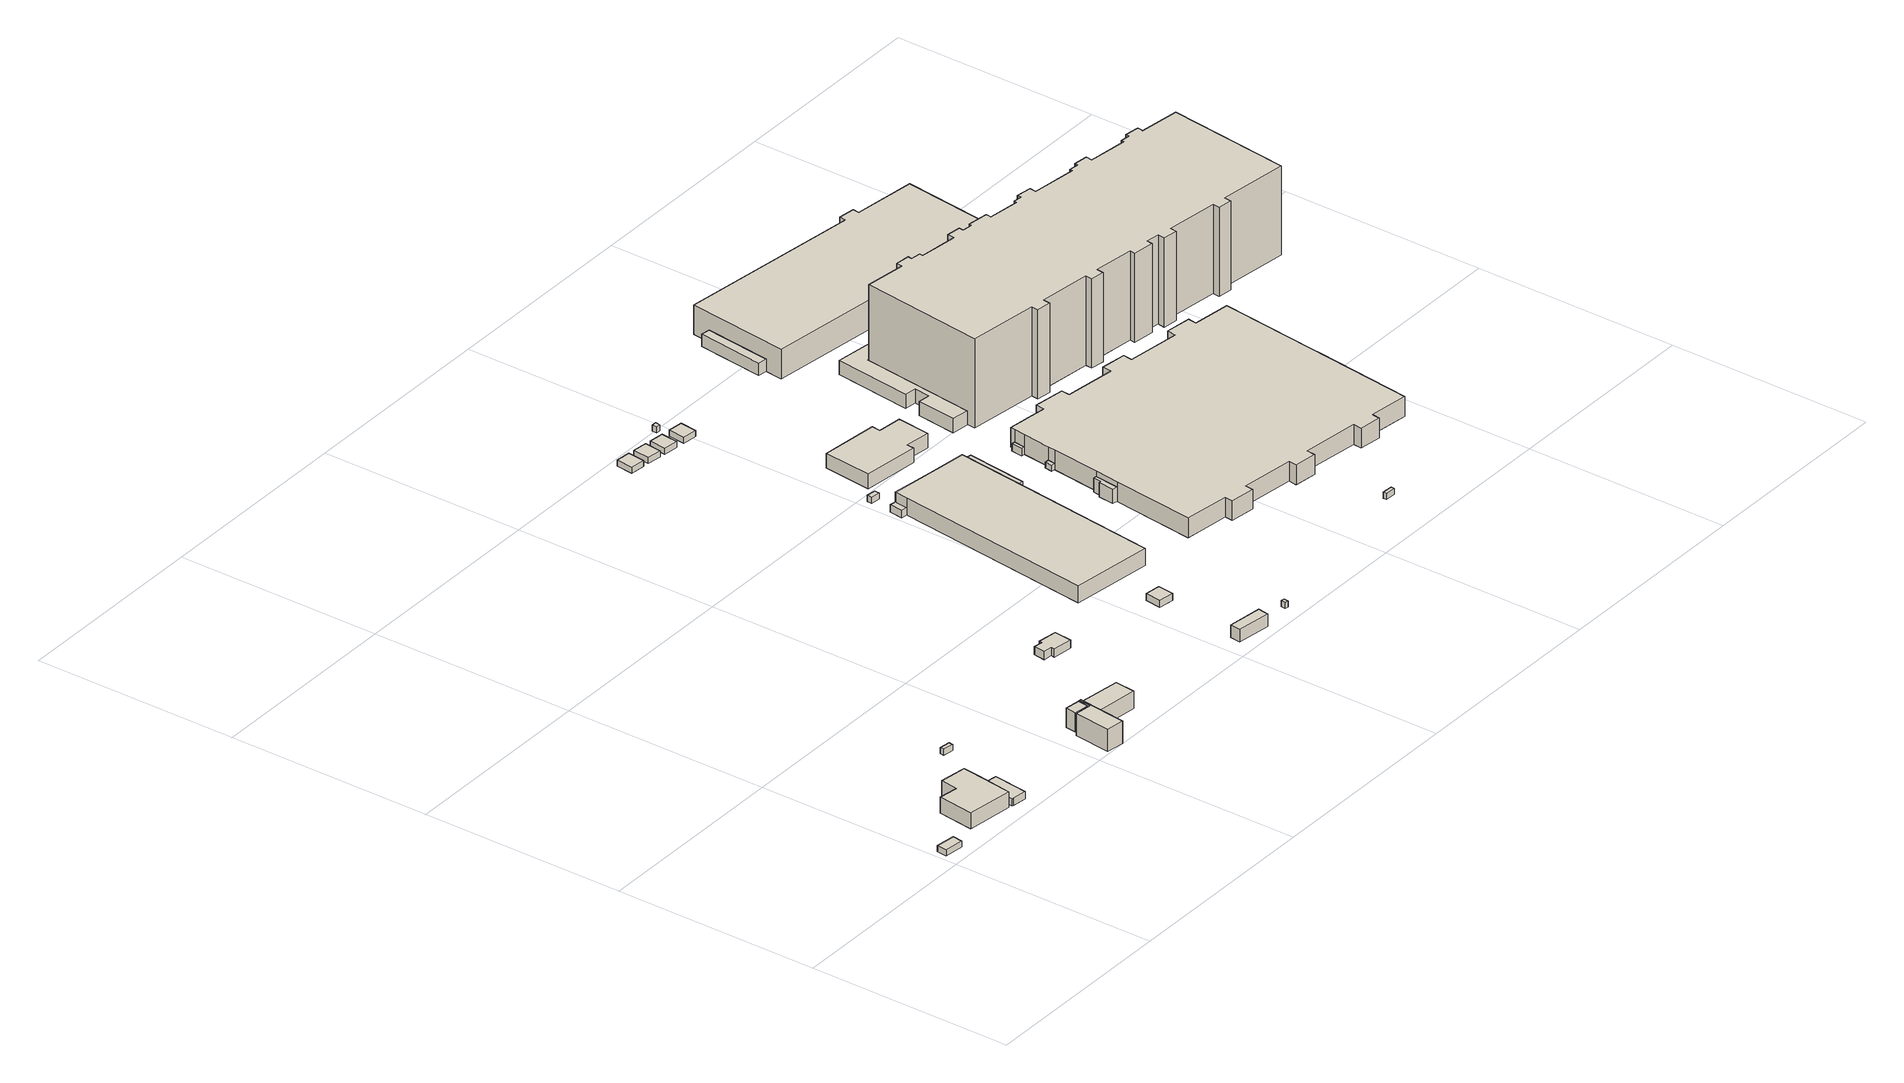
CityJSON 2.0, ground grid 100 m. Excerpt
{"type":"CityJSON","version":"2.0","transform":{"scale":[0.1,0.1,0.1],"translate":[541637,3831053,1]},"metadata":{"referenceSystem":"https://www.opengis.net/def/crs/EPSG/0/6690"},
"CityObjects":{
"building1":{"type":"Building","attributes":{"計測周辺長":28.96,"1/2500図郭":84,"区名":"住之江区","町丁目名称":"平林北２丁目","街区番号":9,"class":"3001","usage":"401","storeysAboveGround":1,"BuildingDetailAttribute.buildingRoofEdgeArea":47.03,"BuildingDetailAttribute.buildingStructureType":"610","BuildingDetailAttribute.buildingStructureOrgType":"2","BuildingDetailAttribute.detailedUsage":"1310","BuildingDetailAttribute.specifiedBuildingCoverageRate":0.6,"BuildingDetailAttribute.surveyYear":2017,"BuildingTsunamiRiskAttribute.description":"1","BuildingTsunamiRiskAttribute.rank":"1","BuildingTsunamiRiskAttribute.depth":0.06,"BuildingHighTideRiskAttribute.description":"1","BuildingHighTideRiskAttribute.rank":"2","BuildingHighTideRiskAttribute.depth":2.54,"BuildingIDAttribute.prefecture":"27","BuildingIDAttribute.city":"27125"},"geometry":[{"type":"Solid","lod":"1","boundaries":[[[[0,1,2,3]],[[2,4,5,3]],[[1,6,4,2]],[[0,7,6,1]],[[3,5,7,0]],[[4,6,7,5]]]]}]},
"building2":{"type":"Building","attributes":{"計測周辺長":103.5,"1/2500図郭":84,"区名":"住之江区","町丁目名称":"平林北２丁目","街区番号":8,"class":"3001","usage":"441","measuredHeight":7.8,"storeysAboveGround":2,"BuildingDetailAttribute.buildingRoofEdgeArea":534.73,"BuildingDetailAttribute.buildingStructureType":"610","BuildingDetailAttribute.buildingStructureOrgType":"2","BuildingDetailAttribute.detailedUsage":"1520","BuildingDetailAttribute.specifiedBuildingCoverageRate":0.6,"BuildingDetailAttribute.surveyYear":2017,"BuildingTsunamiRiskAttribute.description":"1","BuildingTsunamiRiskAttribute.rank":"1","BuildingTsunamiRiskAttribute.depth":0.38,"BuildingHighTideRiskAttribute.description":"1","BuildingHighTideRiskAttribute.rank":"2","BuildingHighTideRiskAttribute.depth":2.84,"BuildingIDAttribute.prefecture":"27","BuildingIDAttribute.city":"27125"},"geometry":[{"type":"Solid","lod":"1","boundaries":[[[[8,9,10,11,12,13,14,15]],[[14,16,17,15]],[[13,18,16,14]],[[12,19,18,13]],[[11,20,19,12]],[[10,21,20,11]],[[9,22,21,10]],[[8,23,22,9]],[[15,17,23,8]],[[16,18,19,20,21,22,23,17]]]]}]},
"building3":{"type":"Building","attributes":{"class":"3001","measuredHeight":3.4,"BuildingDetailAttribute.specifiedBuildingCoverageRate":0.6,"BuildingDetailAttribute.surveyYear":2017,"BuildingTsunamiRiskAttribute.description":"1","BuildingTsunamiRiskAttribute.rank":"1","BuildingTsunamiRiskAttribute.depth":0.1,"BuildingHighTideRiskAttribute.description":"1","BuildingHighTideRiskAttribute.rank":"2","BuildingHighTideRiskAttribute.depth":2.57,"BuildingIDAttribute.prefecture":"27","BuildingIDAttribute.city":"27125"},"geometry":[{"type":"Solid","lod":"1","boundaries":[[[[24,25,26,27,28,29,30,31,32,33]],[[32,34,35,33]],[[31,36,34,32]],[[30,37,36,31]],[[29,38,37,30]],[[28,39,38,29]],[[27,40,39,28]],[[26,41,40,27]],[[25,42,41,26]],[[24,43,42,25]],[[33,35,43,24]],[[34,36,37,38,39,40,41,42,43,35]]]]}]},
"building4":{"type":"Building","attributes":{"class":"3003","BuildingDetailAttribute.specifiedBuildingCoverageRate":0.6,"BuildingDetailAttribute.surveyYear":2017,"BuildingTsunamiRiskAttribute.description":"1","BuildingTsunamiRiskAttribute.rank":"2","BuildingTsunamiRiskAttribute.depth":0.56,"BuildingHighTideRiskAttribute.description":"1","BuildingHighTideRiskAttribute.rank":"3","BuildingHighTideRiskAttribute.depth":3.01,"BuildingIDAttribute.prefecture":"27","BuildingIDAttribute.city":"27125"},"geometry":[{"type":"Solid","lod":"1","boundaries":[[[[44,45,46,47]],[[46,48,49,47]],[[45,50,48,46]],[[44,51,50,45]],[[47,49,51,44]],[[48,50,51,49]]]]}]},
"building5":{"type":"Building","attributes":{"計測周辺長":65.24,"1/2500図郭":85,"区名":"住之江区","町丁目名称":"平林北２丁目","街区番号":8,"class":"3001","usage":"431","measuredHeight":11,"storeysAboveGround":2,"BuildingDetailAttribute.buildingRoofEdgeArea":214.65,"BuildingDetailAttribute.buildingStructureType":"610","BuildingDetailAttribute.buildingStructureOrgType":"2","BuildingDetailAttribute.detailedUsage":"1720","BuildingDetailAttribute.specifiedBuildingCoverageRate":0.6,"BuildingDetailAttribute.surveyYear":2017,"BuildingTsunamiRiskAttribute.description":"1","BuildingTsunamiRiskAttribute.rank":"1","BuildingTsunamiRiskAttribute.depth":0.08,"BuildingHighTideRiskAttribute.description":"1","BuildingHighTideRiskAttribute.rank":"2","BuildingHighTideRiskAttribute.depth":2.63,"BuildingIDAttribute.prefecture":"27","BuildingIDAttribute.city":"27125"},"geometry":[{"type":"Solid","lod":"1","boundaries":[[[[52,53,54,55,56,57]],[[56,58,59,57]],[[55,60,58,56]],[[54,61,60,55]],[[53,62,61,54]],[[52,63,62,53]],[[57,59,63,52]],[[58,60,61,62,63,59]]]]}]},
"building6":{"type":"Building","attributes":{"計測周辺長":65.24,"1/2500図郭":85,"区名":"住之江区","町丁目名称":"平林北２丁目","街区番号":8,"class":"3001","usage":"431","measuredHeight":9.4,"storeysAboveGround":2,"BuildingDetailAttribute.buildingRoofEdgeArea":214.65,"BuildingDetailAttribute.buildingStructureType":"610","BuildingDetailAttribute.buildingStructureOrgType":"2","BuildingDetailAttribute.detailedUsage":"1720","BuildingDetailAttribute.specifiedBuildingCoverageRate":0.6,"BuildingDetailAttribute.surveyYear":2017,"BuildingTsunamiRiskAttribute.description":"1","BuildingTsunamiRiskAttribute.rank":"1","BuildingTsunamiRiskAttribute.depth":0.39,"BuildingHighTideRiskAttribute.description":"1","BuildingHighTideRiskAttribute.rank":"2","BuildingHighTideRiskAttribute.depth":2.9,"BuildingIDAttribute.prefecture":"27","BuildingIDAttribute.city":"27125"},"geometry":[{"type":"Solid","lod":"1","boundaries":[[[[64,65,66,67]],[[66,68,69,67]],[[65,70,68,66]],[[64,71,70,65]],[[67,69,71,64]],[[68,70,71,69]]]]}]},
"building7":{"type":"Building","attributes":{"計測周辺長":60.54,"1/2500図郭":85,"区名":"住之江区","町丁目名称":"平林北２丁目","街区番号":8,"class":"3001","usage":"441","measuredHeight":8.6,"storeysAboveGround":2,"BuildingDetailAttribute.buildingRoofEdgeArea":205.03,"BuildingDetailAttribute.buildingStructureType":"610","BuildingDetailAttribute.buildingStructureOrgType":"2","BuildingDetailAttribute.detailedUsage":"1510","BuildingDetailAttribute.specifiedBuildingCoverageRate":0.6,"BuildingDetailAttribute.surveyYear":2017,"BuildingTsunamiRiskAttribute.description":"1","BuildingTsunamiRiskAttribute.rank":"1","BuildingTsunamiRiskAttribute.depth":0.21,"BuildingHighTideRiskAttribute.description":"1","BuildingHighTideRiskAttribute.rank":"2","BuildingHighTideRiskAttribute.depth":2.52,"BuildingIDAttribute.prefecture":"27","BuildingIDAttribute.city":"27125"},"geometry":[{"type":"Solid","lod":"1","boundaries":[[[[72,73,74,75]],[[74,76,77,75]],[[73,78,76,74]],[[72,79,78,73]],[[75,77,79,72]],[[76,78,79,77]]]]}]},
"building8":{"type":"Building","attributes":{"class":"3001","measuredHeight":4,"BuildingDetailAttribute.specifiedBuildingCoverageRate":0.6,"BuildingDetailAttribute.surveyYear":2017,"BuildingTsunamiRiskAttribute.description":"1","BuildingTsunamiRiskAttribute.rank":"1","BuildingTsunamiRiskAttribute.depth":0.23,"BuildingHighTideRiskAttribute.description":"1","BuildingHighTideRiskAttribute.rank":"3","BuildingHighTideRiskAttribute.depth":3.11,"BuildingIDAttribute.prefecture":"27","BuildingIDAttribute.city":"27125"},"geometry":[{"type":"Solid","lod":"1","boundaries":[[[[80,81,82,83,84,85,86,87]],[[86,88,89,87]],[[85,90,88,86]],[[84,91,90,85]],[[83,92,91,84]],[[82,93,92,83]],[[81,94,93,82]],[[80,95,94,81]],[[87,89,95,80]],[[88,90,91,92,93,94,95,89]]]]}]},
"building9":{"type":"Building","attributes":{"計測周辺長":44.45,"1/2500図郭":85,"区名":"住之江区","町丁目名称":"平林北２丁目","街区番号":7,"class":"3001","usage":"401","measuredHeight":6.1,"storeysAboveGround":2,"BuildingDetailAttribute.buildingRoofEdgeArea":89.53,"BuildingDetailAttribute.buildingStructureType":"610","BuildingDetailAttribute.buildingStructureOrgType":"2","BuildingDetailAttribute.detailedUsage":"1310","BuildingDetailAttribute.specifiedBuildingCoverageRate":0.6,"BuildingDetailAttribute.surveyYear":2017,"BuildingHighTideRiskAttribute.description":"1","BuildingHighTideRiskAttribute.rank":"2","BuildingHighTideRiskAttribute.depth":2.66,"BuildingIDAttribute.prefecture":"27","BuildingIDAttribute.city":"27125"},"geometry":[{"type":"Solid","lod":"1","boundaries":[[[[96,97,98,99]],[[98,100,101,99]],[[97,102,100,98]],[[96,103,102,97]],[[99,101,103,96]],[[100,102,103,101]]]]}]},
"building10":{"type":"Building","attributes":{"class":"3001","measuredHeight":3.4,"BuildingDetailAttribute.specifiedBuildingCoverageRate":0.6,"BuildingDetailAttribute.surveyYear":2017,"BuildingTsunamiRiskAttribute.description":"1","BuildingTsunamiRiskAttribute.rank":"1","BuildingTsunamiRiskAttribute.depth":0.44,"BuildingHighTideRiskAttribute.description":"1","BuildingHighTideRiskAttribute.rank":"3","BuildingHighTideRiskAttribute.depth":3.45,"BuildingIDAttribute.prefecture":"27","BuildingIDAttribute.city":"27125"},"geometry":[{"type":"Solid","lod":"1","boundaries":[[[[104,105,106,107]],[[106,108,109,107]],[[105,110,108,106]],[[104,111,110,105]],[[107,109,111,104]],[[108,110,111,109]]]]}]},
"building11":{"type":"Building","attributes":{"class":"3003","BuildingDetailAttribute.specifiedBuildingCoverageRate":0.6,"BuildingDetailAttribute.surveyYear":2017,"BuildingHighTideRiskAttribute.description":"1","BuildingHighTideRiskAttribute.rank":"2","BuildingHighTideRiskAttribute.depth":2.74,"BuildingIDAttribute.prefecture":"27","BuildingIDAttribute.city":"27125"},"geometry":[{"type":"Solid","lod":"1","boundaries":[[[[112,113,114,115]],[[114,116,117,115]],[[113,118,116,114]],[[112,119,118,113]],[[115,117,119,112]],[[116,118,119,117]]]]}]},
"building12":{"type":"Building","attributes":{"class":"3001","BuildingDetailAttribute.specifiedBuildingCoverageRate":0.6,"BuildingDetailAttribute.surveyYear":2017,"BuildingTsunamiRiskAttribute.description":"1","BuildingTsunamiRiskAttribute.rank":"1","BuildingTsunamiRiskAttribute.depth":0.21,"BuildingHighTideRiskAttribute.description":"1","BuildingHighTideRiskAttribute.rank":"3","BuildingHighTideRiskAttribute.depth":3.14,"BuildingIDAttribute.prefecture":"27","BuildingIDAttribute.city":"27125"},"geometry":[{"type":"Solid","lod":"1","boundaries":[[[[120,121,122,123]],[[122,124,125,123]],[[121,126,124,122]],[[120,127,126,121]],[[123,125,127,120]],[[124,126,127,125]]]]}]},
"building13":{"type":"Building","attributes":{"計測周辺長":303.22,"1/2500図郭":85,"区名":"住之江区","町丁目名称":"平林北１丁目","街区番号":2,"class":"3001","usage":"441","measuredHeight":8.4,"storeysAboveGround":1,"BuildingDetailAttribute.buildingRoofEdgeArea":4302.6,"BuildingDetailAttribute.buildingStructureType":"610","BuildingDetailAttribute.buildingStructureOrgType":"2","BuildingDetailAttribute.detailedUsage":"1520","BuildingDetailAttribute.specifiedBuildingCoverageRate":0.6,"BuildingDetailAttribute.surveyYear":2017,"BuildingTsunamiRiskAttribute.description":"1","BuildingTsunamiRiskAttribute.rank":"2","BuildingTsunamiRiskAttribute.depth":0.5,"BuildingHighTideRiskAttribute.description":"1","BuildingHighTideRiskAttribute.rank":"3","BuildingHighTideRiskAttribute.depth":3.38,"BuildingIDAttribute.prefecture":"27","BuildingIDAttribute.city":"27125"},"geometry":[{"type":"Solid","lod":"1","boundaries":[[[[128,129,130,131,132,133,134,135]],[[134,136,137,135]],[[133,138,136,134]],[[132,139,138,133]],[[131,140,139,132]],[[130,141,140,131]],[[129,142,141,130]],[[128,143,142,129]],[[135,137,143,128]],[[136,138,139,140,141,142,143,137]]]]}]},
"building14":{"type":"Building","attributes":{"計測周辺長":303.22,"1/2500図郭":85,"区名":"住之江区","町丁目名称":"平林北１丁目","街区番号":2,"class":"3003","usage":"441","measuredHeight":3.6,"storeysAboveGround":1,"BuildingDetailAttribute.buildingRoofEdgeArea":4302.6,"BuildingDetailAttribute.buildingStructureType":"610","BuildingDetailAttribute.buildingStructureOrgType":"2","BuildingDetailAttribute.detailedUsage":"1520","BuildingDetailAttribute.specifiedBuildingCoverageRate":0.6,"BuildingDetailAttribute.surveyYear":2017,"BuildingTsunamiRiskAttribute.description":"1","BuildingTsunamiRiskAttribute.rank":"2","BuildingTsunamiRiskAttribute.depth":0.52,"BuildingHighTideRiskAttribute.description":"1","BuildingHighTideRiskAttribute.rank":"3","BuildingHighTideRiskAttribute.depth":3.53,"BuildingIDAttribute.prefecture":"27","BuildingIDAttribute.city":"27125"},"geometry":[{"type":"Solid","lod":"1","boundaries":[[[[133,144,145,134]],[[145,146,147,134]],[[144,148,146,145]],[[133,149,148,144]],[[134,147,149,133]],[[146,148,149,147]]]]}]},
"building15":{"type":"Building","attributes":{"class":"3001","BuildingDetailAttribute.specifiedBuildingCoverageRate":0.6,"BuildingDetailAttribute.surveyYear":2017,"BuildingTsunamiRiskAttribute.description":"1","BuildingTsunamiRiskAttribute.rank":"1","BuildingTsunamiRiskAttribute.depth":0.21,"BuildingHighTideRiskAttribute.description":"1","BuildingHighTideRiskAttribute.rank":"3","BuildingHighTideRiskAttribute.depth":3.14,"BuildingIDAttribute.prefecture":"27","BuildingIDAttribute.city":"27125"},"geometry":[{"type":"Solid","lod":"1","boundaries":[[[[150,151,152,153]],[[152,154,155,153]],[[151,156,154,152]],[[150,157,156,151]],[[153,155,157,150]],[[154,156,157,155]]]]}]},
"building16":{"type":"Building","attributes":{"class":"3001","BuildingDetailAttribute.specifiedBuildingCoverageRate":0.6,"BuildingDetailAttribute.surveyYear":2017,"BuildingTsunamiRiskAttribute.description":"1","BuildingTsunamiRiskAttribute.rank":"1","BuildingTsunamiRiskAttribute.depth":0.46,"BuildingHighTideRiskAttribute.description":"1","BuildingHighTideRiskAttribute.rank":"3","BuildingHighTideRiskAttribute.depth":3.48,"BuildingIDAttribute.prefecture":"27","BuildingIDAttribute.city":"27125"},"geometry":[{"type":"Solid","lod":"1","boundaries":[[[[158,159,160,161]],[[160,162,163,161]],[[159,164,162,160]],[[158,165,164,159]],[[161,163,165,158]],[[162,164,165,163]]]]}]},
"building17":{"type":"Building","attributes":{"class":"3001","BuildingDetailAttribute.specifiedBuildingCoverageRate":0.6,"BuildingDetailAttribute.surveyYear":2017,"BuildingTsunamiRiskAttribute.description":"1","BuildingTsunamiRiskAttribute.rank":"1","BuildingTsunamiRiskAttribute.depth":0.13,"BuildingHighTideRiskAttribute.description":"1","BuildingHighTideRiskAttribute.rank":"3","BuildingHighTideRiskAttribute.depth":3.15,"BuildingIDAttribute.prefecture":"27","BuildingIDAttribute.city":"27125"},"geometry":[{"type":"Solid","lod":"1","boundaries":[[[[166,167,168,169]],[[168,170,171,169]],[[167,172,170,168]],[[166,173,172,167]],[[169,171,173,166]],[[170,172,173,171]]]]}]},
"building18":{"type":"Building","attributes":{"計測周辺長":303.22,"1/2500図郭":85,"区名":"住之江区","町丁目名称":"平林北１丁目","街区番号":2,"class":"3003","usage":"441","measuredHeight":3.7,"storeysAboveGround":1,"BuildingDetailAttribute.buildingRoofEdgeArea":4302.6,"BuildingDetailAttribute.buildingStructureType":"610","BuildingDetailAttribute.buildingStructureOrgType":"2","BuildingDetailAttribute.detailedUsage":"1520","BuildingDetailAttribute.specifiedBuildingCoverageRate":0.6,"BuildingDetailAttribute.surveyYear":2017,"BuildingTsunamiRiskAttribute.description":"1","BuildingTsunamiRiskAttribute.rank":"2","BuildingTsunamiRiskAttribute.depth":0.5,"BuildingHighTideRiskAttribute.description":"1","BuildingHighTideRiskAttribute.rank":"3","BuildingHighTideRiskAttribute.depth":3.52,"BuildingIDAttribute.prefecture":"27","BuildingIDAttribute.city":"27125"},"geometry":[{"type":"Solid","lod":"1","boundaries":[[[[135,174,175,128]],[[175,176,177,128]],[[174,178,176,175]],[[135,179,178,174]],[[128,177,179,135]],[[176,178,179,177]]]]}]},
"building19":{"type":"Building","attributes":{"class":"3001","BuildingDetailAttribute.specifiedBuildingCoverageRate":0.6,"BuildingDetailAttribute.surveyYear":2017,"BuildingTsunamiRiskAttribute.description":"1","BuildingTsunamiRiskAttribute.rank":"2","BuildingTsunamiRiskAttribute.depth":0.51,"BuildingHighTideRiskAttribute.description":"1","BuildingHighTideRiskAttribute.rank":"3","BuildingHighTideRiskAttribute.depth":3.54,"BuildingIDAttribute.prefecture":"27","BuildingIDAttribute.city":"27125"},"geometry":[{"type":"Solid","lod":"1","boundaries":[[[[180,181,182,183]],[[182,184,185,183]],[[181,186,184,182]],[[180,187,186,181]],[[183,185,187,180]],[[184,186,187,185]]]]}]},
"building20":{"type":"Building","attributes":{"class":"3001","BuildingDetailAttribute.specifiedBuildingCoverageRate":0.6,"BuildingDetailAttribute.surveyYear":2017,"BuildingTsunamiRiskAttribute.description":"1","BuildingTsunamiRiskAttribute.rank":"1","BuildingTsunamiRiskAttribute.depth":0.16,"BuildingHighTideRiskAttribute.description":"1","BuildingHighTideRiskAttribute.rank":"3","BuildingHighTideRiskAttribute.depth":3.19,"BuildingIDAttribute.prefecture":"27","BuildingIDAttribute.city":"27125"},"geometry":[{"type":"Solid","lod":"1","boundaries":[[[[188,189,190,191]],[[190,192,193,191]],[[189,194,192,190]],[[188,195,194,189]],[[191,193,195,188]],[[192,194,195,193]]]]}]},
"building21":{"type":"Building","attributes":{"class":"3003","measuredHeight":5.9,"BuildingDetailAttribute.specifiedBuildingCoverageRate":0.6,"BuildingDetailAttribute.surveyYear":2017,"BuildingTsunamiRiskAttribute.description":"1","BuildingTsunamiRiskAttribute.rank":"1","BuildingTsunamiRiskAttribute.depth":0.41,"BuildingHighTideRiskAttribute.description":"1","BuildingHighTideRiskAttribute.rank":"3","BuildingHighTideRiskAttribute.depth":3.42,"BuildingIDAttribute.prefecture":"27","BuildingIDAttribute.city":"27125"},"geometry":[{"type":"Solid","lod":"1","boundaries":[[[[129,196,197,130]],[[197,198,199,130]],[[196,200,198,197]],[[129,201,200,196]],[[130,199,201,129]],[[198,200,201,199]]]]}]},
"building22":{"type":"Building","attributes":{"class":"3001","measuredHeight":7.2,"BuildingDetailAttribute.specifiedBuildingCoverageRate":0.6,"BuildingDetailAttribute.surveyYear":2017,"BuildingTsunamiRiskAttribute.description":"1","BuildingTsunamiRiskAttribute.rank":"2","BuildingTsunamiRiskAttribute.depth":0.71,"BuildingHighTideRiskAttribute.description":"1","BuildingHighTideRiskAttribute.rank":"3","BuildingHighTideRiskAttribute.depth":3.73,"BuildingIDAttribute.prefecture":"27","BuildingIDAttribute.city":"27125"},"geometry":[{"type":"Solid","lod":"1","boundaries":[[[[202,203,204,205,206,207,208,209]],[[208,210,211,209]],[[207,212,210,208]],[[206,213,212,207]],[[205,214,213,206]],[[204,215,214,205]],[[203,216,215,204]],[[202,217,216,203]],[[209,211,217,202]],[[210,212,213,214,215,216,217,211]]]]}]},
"building23":{"type":"Building","attributes":{"計測周辺長":534.9,"1/2500図郭":85,"区名":"住之江区","町丁目名称":"平林北１丁目","街区番号":2,"class":"3003","usage":"441","measuredHeight":7.1,"storeysAboveGround":1,"BuildingDetailAttribute.buildingRoofEdgeArea":13615.26,"BuildingDetailAttribute.buildingStructureType":"610","BuildingDetailAttribute.buildingStructureOrgType":"2","BuildingDetailAttribute.detailedUsage":"1520","BuildingDetailAttribute.specifiedBuildingCoverageRate":0.6,"BuildingDetailAttribute.surveyYear":2017,"BuildingTsunamiRiskAttribute.description":"1","BuildingTsunamiRiskAttribute.rank":"1","BuildingTsunamiRiskAttribute.depth":0.49,"BuildingHighTideRiskAttribute.description":"1","BuildingHighTideRiskAttribute.rank":"3","BuildingHighTideRiskAttribute.depth":3.51,"BuildingIDAttribute.prefecture":"27","BuildingIDAttribute.city":"27125"},"geometry":[{"type":"Solid","lod":"1","boundaries":[[[[218,219,220,221,222,223]],[[222,224,225,223]],[[221,226,224,222]],[[220,227,226,221]],[[219,228,227,220]],[[218,229,228,219]],[[223,225,229,218]],[[224,226,227,228,229,225]]]]}]},
"building24":{"type":"Building","attributes":{"計測周辺長":534.9,"1/2500図郭":85,"区名":"住之江区","町丁目名称":"平林北１丁目","街区番号":2,"class":"3003","usage":"441","storeysAboveGround":1,"BuildingDetailAttribute.buildingRoofEdgeArea":13615.26,"BuildingDetailAttribute.buildingStructureType":"610","BuildingDetailAttribute.buildingStructureOrgType":"2","BuildingDetailAttribute.detailedUsage":"1520","BuildingDetailAttribute.specifiedBuildingCoverageRate":0.6,"BuildingDetailAttribute.surveyYear":2017,"BuildingTsunamiRiskAttribute.description":"1","BuildingTsunamiRiskAttribute.rank":"1","BuildingTsunamiRiskAttribute.depth":0.42,"BuildingHighTideRiskAttribute.description":"1","BuildingHighTideRiskAttribute.rank":"3","BuildingHighTideRiskAttribute.depth":3.44,"BuildingIDAttribute.prefecture":"27","BuildingIDAttribute.city":"27125"},"geometry":[{"type":"Solid","lod":"1","boundaries":[[[[230,231,232,233]],[[232,234,235,233]],[[231,236,234,232]],[[230,237,236,231]],[[233,235,237,230]],[[234,236,237,235]]]]}]},
"building25":{"type":"Building","attributes":{"計測周辺長":534.9,"1/2500図郭":85,"区名":"住之江区","町丁目名称":"平林北１丁目","街区番号":2,"class":"3003","usage":"441","measuredHeight":3.6,"storeysAboveGround":1,"BuildingDetailAttribute.buildingRoofEdgeArea":13615.26,"BuildingDetailAttribute.buildingStructureType":"610","BuildingDetailAttribute.buildingStructureOrgType":"2","BuildingDetailAttribute.detailedUsage":"1520","BuildingDetailAttribute.specifiedBuildingCoverageRate":0.6,"BuildingDetailAttribute.surveyYear":2017,"BuildingTsunamiRiskAttribute.description":"1","BuildingTsunamiRiskAttribute.rank":"2","BuildingTsunamiRiskAttribute.depth":0.67,"BuildingHighTideRiskAttribute.description":"1","BuildingHighTideRiskAttribute.rank":"3","BuildingHighTideRiskAttribute.depth":3.68,"BuildingIDAttribute.prefecture":"27","BuildingIDAttribute.city":"27125"},"geometry":[{"type":"Solid","lod":"1","boundaries":[[[[238,239,240,241]],[[240,242,243,241]],[[239,244,242,240]],[[238,245,244,239]],[[241,243,245,238]],[[242,244,245,243]]]]}]},
"building26":{"type":"Building","attributes":{"計測周辺長":534.9,"1/2500図郭":85,"区名":"住之江区","町丁目名称":"平林北１丁目","街区番号":2,"class":"3003","usage":"441","measuredHeight":4.3,"storeysAboveGround":1,"BuildingDetailAttribute.buildingRoofEdgeArea":13615.26,"BuildingDetailAttribute.buildingStructureType":"610","BuildingDetailAttribute.buildingStructureOrgType":"2","BuildingDetailAttribute.detailedUsage":"1520","BuildingDetailAttribute.specifiedBuildingCoverageRate":0.6,"BuildingDetailAttribute.surveyYear":2017,"BuildingTsunamiRiskAttribute.description":"1","BuildingTsunamiRiskAttribute.rank":"2","BuildingTsunamiRiskAttribute.depth":0.75,"BuildingHighTideRiskAttribute.description":"1","BuildingHighTideRiskAttribute.rank":"3","BuildingHighTideRiskAttribute.depth":3.76,"BuildingIDAttribute.prefecture":"27","BuildingIDAttribute.city":"27125"},"geometry":[{"type":"Solid","lod":"1","boundaries":[[[[246,247,248,249]],[[248,250,251,249]],[[247,252,250,248]],[[246,253,252,247]],[[249,251,253,246]],[[250,252,253,251]]]]}]},
"building27":{"type":"Building","attributes":{"class":"3003","BuildingDetailAttribute.specifiedBuildingCoverageRate":0.6,"BuildingDetailAttribute.surveyYear":2017,"BuildingTsunamiRiskAttribute.description":"1","BuildingTsunamiRiskAttribute.rank":"1","BuildingTsunamiRiskAttribute.depth":0.02,"BuildingHighTideRiskAttribute.description":"1","BuildingHighTideRiskAttribute.rank":"3","BuildingHighTideRiskAttribute.depth":3.05,"BuildingIDAttribute.prefecture":"27","BuildingIDAttribute.city":"27125"},"geometry":[{"type":"Solid","lod":"1","boundaries":[[[[254,255,256,257]],[[256,258,259,257]],[[255,260,258,256]],[[254,261,260,255]],[[257,259,261,254]],[[258,260,261,259]]]]}]},
"building28":{"type":"Building","attributes":{"class":"3003","measuredHeight":6.2,"BuildingDetailAttribute.specifiedBuildingCoverageRate":0.6,"BuildingDetailAttribute.surveyYear":2017,"BuildingTsunamiRiskAttribute.description":"1","BuildingTsunamiRiskAttribute.rank":"1","BuildingTsunamiRiskAttribute.depth":0.31,"BuildingHighTideRiskAttribute.description":"1","BuildingHighTideRiskAttribute.rank":"3","BuildingHighTideRiskAttribute.depth":3.3,"BuildingIDAttribute.prefecture":"27","BuildingIDAttribute.city":"27125"},"geometry":[{"type":"Solid","lod":"1","boundaries":[[[[262,263,264,265]],[[264,266,267,265]],[[263,268,266,264]],[[262,269,268,263]],[[265,267,269,262]],[[266,268,269,267]]]]}]},
"building29":{"type":"Building","attributes":{"class":"3003","measuredHeight":7,"BuildingDetailAttribute.specifiedBuildingCoverageRate":0.6,"BuildingDetailAttribute.surveyYear":2017,"BuildingTsunamiRiskAttribute.description":"1","BuildingTsunamiRiskAttribute.rank":"1","BuildingTsunamiRiskAttribute.depth":0.37,"BuildingHighTideRiskAttribute.description":"1","BuildingHighTideRiskAttribute.rank":"3","BuildingHighTideRiskAttribute.depth":3.38,"BuildingIDAttribute.prefecture":"27","BuildingIDAttribute.city":"27125"},"geometry":[{"type":"Solid","lod":"1","boundaries":[[[[270,271,272,273,274,275,276,277,278,279]],[[278,280,281,279]],[[277,282,280,278]],[[276,283,282,277]],[[275,284,283,276]],[[274,285,284,275]],[[273,286,285,274]],[[272,287,286,273]],[[271,288,287,272]],[[270,289,288,271]],[[279,281,289,270]],[[280,282,283,284,285,286,287,288,289,281]]]]}]},
"building30":{"type":"Building","attributes":{"計測周辺長":534.9,"1/2500図郭":85,"区名":"住之江区","町丁目名称":"平林北１丁目","街区番号":2,"class":"3001","usage":"441","measuredHeight":9.7,"storeysAboveGround":1,"BuildingDetailAttribute.buildingRoofEdgeArea":13615.26,"BuildingDetailAttribute.buildingStructureType":"610","BuildingDetailAttribute.buildingStructureOrgType":"2","BuildingDetailAttribute.detailedUsage":"1520","BuildingDetailAttribute.specifiedBuildingCoverageRate":0.6,"BuildingDetailAttribute.surveyYear":2017,"BuildingTsunamiRiskAttribute.description":"1","BuildingTsunamiRiskAttribute.rank":"2","BuildingTsunamiRiskAttribute.depth":0.7,"BuildingHighTideRiskAttribute.description":"1","BuildingHighTideRiskAttribute.rank":"3","BuildingHighTideRiskAttribute.depth":3.67,"BuildingIDAttribute.prefecture":"27","BuildingIDAttribute.city":"27125"},"geometry":[{"type":"Solid","lod":"1","boundaries":[[[[290,291,292,293,294,295,296,297,298,299,300,301,302,303,304,305,306,307,308,309,310,311,312,313,314,315,316,317,318,319,320,321,322,238,241,323,246,249]],[[246,324,325,249]],[[323,326,324,246]],[[241,327,326,323]],[[238,328,327,241]],[[322,329,328,238]],[[321,330,329,322]],[[320,331,330,321]],[[319,332,331,320]],[[318,333,332,319]],[[317,334,333,318]],[[316,335,334,317]],[[315,336,335,316]],[[314,337,336,315]],[[313,338,337,314]],[[312,339,338,313]],[[311,340,339,312]],[[310,341,340,311]],[[309,342,341,310]],[[308,343,342,309]],[[307,344,343,308]],[[306,345,344,307]],[[305,346,345,306]],[[304,347,346,305]],[[303,348,347,304]],[[302,349,348,303]],[[301,350,349,302]],[[300,351,350,301]],[[299,352,351,300]],[[298,353,352,299]],[[297,354,353,298]],[[296,355,354,297]],[[295,356,355,296]],[[294,357,356,295]],[[293,358,357,294]],[[292,359,358,293]],[[291,360,359,292]],[[290,361,360,291]],[[249,325,361,290]],[[324,326,327,328,329,330,331,332,333,334,335,336,337,338,339,340,341,342,343,344,345,346,347,348,349,350,351,352,353,354,355,356,357,358,359,360,361,325]]]]}]},
"building31":{"type":"Building","attributes":{"計測周辺長":372.7,"1/2500図郭":85,"区名":"住之江区","町丁目名称":"平林北１丁目","街区番号":2,"class":"3002","usage":"441","measuredHeight":14.5,"storeysAboveGround":1,"BuildingDetailAttribute.buildingRoofEdgeArea":6577.01,"BuildingDetailAttribute.buildingStructureType":"610","BuildingDetailAttribute.buildingStructureOrgType":"2","BuildingDetailAttribute.detailedUsage":"1520","BuildingDetailAttribute.specifiedBuildingCoverageRate":0.6,"BuildingDetailAttribute.surveyYear":2017,"BuildingTsunamiRiskAttribute.description":"1","BuildingTsunamiRiskAttribute.rank":"2","BuildingTsunamiRiskAttribute.depth":0.51,"BuildingHighTideRiskAttribute.description":"1","BuildingHighTideRiskAttribute.rank":"3","BuildingHighTideRiskAttribute.depth":3.6,"BuildingIDAttribute.prefecture":"27","BuildingIDAttribute.city":"27125"},"geometry":[{"type":"Solid","lod":"1","boundaries":[[[[362,363,364,365,366,367,368,369,370,371,372,373]],[[372,374,375,373]],[[371,376,374,372]],[[370,377,376,371]],[[369,378,377,370]],[[368,379,378,369]],[[367,380,379,368]],[[366,381,380,367]],[[365,382,381,366]],[[364,383,382,365]],[[363,384,383,364]],[[362,385,384,363]],[[373,375,385,362]],[[374,376,377,378,379,380,381,382,383,384,385,375]]]]}]},
"building32":{"type":"Building","attributes":{"計測周辺長":534.9,"1/2500図郭":85,"区名":"住之江区","町丁目名称":"平林北１丁目","街区番号":2,"class":"3003","usage":"441","storeysAboveGround":1,"BuildingDetailAttribute.buildingRoofEdgeArea":13615.26,"BuildingDetailAttribute.buildingStructureType":"610","BuildingDetailAttribute.buildingStructureOrgType":"2","BuildingDetailAttribute.detailedUsage":"1520","BuildingDetailAttribute.specifiedBuildingCoverageRate":0.6,"BuildingDetailAttribute.surveyYear":2017,"BuildingTsunamiRiskAttribute.description":"1","BuildingTsunamiRiskAttribute.rank":"1","BuildingTsunamiRiskAttribute.depth":0.31,"BuildingHighTideRiskAttribute.description":"1","BuildingHighTideRiskAttribute.rank":"3","BuildingHighTideRiskAttribute.depth":3.37,"BuildingIDAttribute.prefecture":"27","BuildingIDAttribute.city":"27125"},"geometry":[{"type":"Solid","lod":"1","boundaries":[[[[386,387,388,389]],[[388,390,391,389]],[[387,392,390,388]],[[386,393,392,387]],[[389,391,393,386]],[[390,392,393,391]]]]}]},
"building33":{"type":"Building","attributes":{"計測周辺長":558.54,"1/2500図郭":85,"区名":"住之江区","町丁目名称":"平林北１丁目","街区番号":2,"class":"3002","usage":"441","measuredHeight":44,"storeysAboveGround":6,"BuildingDetailAttribute.buildingRoofEdgeArea":11460.41,"BuildingDetailAttribute.buildingStructureType":"610","BuildingDetailAttribute.buildingStructureOrgType":"2","BuildingDetailAttribute.detailedUsage":"1520","BuildingDetailAttribute.specifiedBuildingCoverageRate":0.6,"BuildingDetailAttribute.surveyYear":2017,"BuildingTsunamiRiskAttribute.description":"1","BuildingTsunamiRiskAttribute.rank":"1","BuildingTsunamiRiskAttribute.depth":0.2,"BuildingHighTideRiskAttribute.description":"1","BuildingHighTideRiskAttribute.rank":"3","BuildingHighTideRiskAttribute.depth":3.48,"BuildingIDAttribute.prefecture":"27","BuildingIDAttribute.city":"27125"},"geometry":[{"type":"Solid","lod":"1","boundaries":[[[[394,395,396,397,398,399,400,401,402,403,404,405,406,407,408,409,410,411,412,413,414,415,416,417,418,419,420,421,422,423,424,425,426,427,428,429,430,431,432,433,434,435,436,437,438,439,440,441,442,443,444,445,446,447,448,449]],[[448,450,451,449]],[[447,452,450,448]],[[446,453,452,447]],[[445,454,453,446]],[[444,455,454,445]],[[443,456,455,444]],[[442,457,456,443]],[[441,458,457,442]],[[440,459,458,441]],[[439,460,459,440]],[[438,461,460,439]],[[437,462,461,438]],[[436,463,462,437]],[[435,464,463,436]],[[434,465,464,435]],[[433,466,465,434]],[[432,467,466,433]],[[431,468,467,432]],[[430,469,468,431]],[[429,470,469,430]],[[428,471,470,429]],[[427,472,471,428]],[[426,473,472,427]],[[425,474,473,426]],[[424,475,474,425]],[[423,476,475,424]],[[422,477,476,423]],[[421,478,477,422]],[[420,479,478,421]],[[419,480,479,420]],[[418,481,480,419]],[[417,482,481,418]],[[416,483,482,417]],[[415,484,483,416]],[[414,485,484,415]],[[413,486,485,414]],[[412,487,486,413]],[[411,488,487,412]],[[410,489,488,411]],[[409,490,489,410]],[[408,491,490,409]],[[407,492,491,408]],[[406,493,492,407]],[[405,494,493,406]],[[404,495,494,405]],[[403,496,495,404]],[[402,497,496,403]],[[401,498,497,402]],[[400,499,498,401]],[[399,500,499,400]],[[398,501,500,399]],[[397,502,501,398]],[[396,503,502,397]],[[395,504,503,396]],[[394,505,504,395]],[[449,451,505,394]],[[450,452,453,454,455,456,457,458,459,460,461,462,463,464,465,466,467,468,469,470,471,472,473,474,475,476,477,478,479,480,481,482,483,484,485,486,487,488,489,490,491,492,493,494,495,496,497,498,499,500,501,502,503,504,505,451]]]]}]},
"building34":{"type":"Building","attributes":{"class":"3003","measuredHeight":6.2,"BuildingDetailAttribute.specifiedBuildingCoverageRate":0.6,"BuildingDetailAttribute.surveyYear":2017,"BuildingTsunamiRiskAttribute.description":"1","BuildingTsunamiRiskAttribute.rank":"1","BuildingTsunamiRiskAttribute.depth":0.05,"BuildingHighTideRiskAttribute.description":"1","BuildingHighTideRiskAttribute.rank":"3","BuildingHighTideRiskAttribute.depth":3.05,"BuildingIDAttribute.prefecture":"27","BuildingIDAttribute.city":"27125"},"geometry":[{"type":"Solid","lod":"1","boundaries":[[[[506,507,508,509]],[[508,510,511,509]],[[507,512,510,508]],[[506,513,512,507]],[[509,511,513,506]],[[510,512,513,511]]]]}]}
},
"vertices":[
[6,55,26],[12,104,26],[107,92,26],[101,44,26],[107,92,56],[101,44,56],[12,104,56],[6,55,56],
[502,329,23],[491,248,23],[467,71,23],[240,101,23],[263,276,23],[358,262,23],[370,346,23],[491,330,23],[370,346,101],[491,330,101],[358,262,101],[263,276,101],[240,101,101],[467,71,101],[491,248,101],[502,329,101],
[484,67,23],[492,136,23],[505,237,23],[510,236,23],[511,249,23],[534,246,23],[533,233,23],[585,226,23],[563,57,23],[493,66,23],[563,57,58],[493,66,58],[585,226,58],[533,233,58],[534,246,58],[511,249,58],[510,236,58],[505,237,58],[492,136,58],[484,67,58],
[630,529,24],[632,548,24],[684,541,24],[682,521,24],[684,541,54],[682,521,54],[632,548,54],[630,529,54],
[1078,13,8],[1100,192,8],[1181,182,8],[1188,241,8],[1196,240,8],[1166,2,8],[1196,240,118],[1166,2,118],[1188,241,118],[1181,182,118],[1100,192,118],[1078,13,118],
[1101,198,23],[1108,250,23],[1181,240,23],[1175,189,23],[1181,240,118],[1175,189,118],[1108,250,118],[1101,198,118],
[1192,133,23],[1206,236,23],[1403,210,23],[1392,110,23],[1403,210,109],[1392,110,109],[1206,236,109],[1192,133,109],
[1514,611,24],[1516,628,24],[1473,633,24],[1481,690,24],[1524,684,24],[1526,698,24],[1620,686,24],[1610,599,24],[1620,686,64],[1610,599,64],[1526,698,64],[1524,684,64],[1481,690,64],[1473,633,64],[1516,628,64],[1514,611,64],
[2067,64,23],[2074,116,23],[2242,95,23],[2235,42,23],[2242,95,84],[2235,42,84],[2074,116,84],[2067,64,84],
[2083,488,25],[2093,566,25],[2169,556,25],[2159,478,25],[2169,556,59],[2159,478,59],[2093,566,59],[2083,488,59],
[2385,64,25],[2387,87,25],[2406,85,25],[2402,62,25],[2406,85,55],[2402,62,55],[2387,87,55],[2385,64,55],
[1614,2869,24],[1623,2951,24],[1695,2943,24],[1686,2861,24],[1695,2943,54],[1686,2861,54],[1623,2951,54],[1614,2869,54],
[2247,1797,24],[2441,1773,24],[2404,1477,24],[2309,730,24],[1910,781,24],[2033,1758,24],[2042,1823,24],[2167,1807,24],[2042,1823,108],[2167,1807,108],[2033,1758,108],[1910,781,108],[2309,730,108],[2404,1477,108],[2441,1773,108],[2247,1797,108],
[2003,1762,24],[2011,1827,24],[2011,1827,61],[2042,1823,61],[2003,1762,61],[2033,1758,61],
[1714,2857,25],[1723,2939,25],[1795,2931,25],[1786,2849,25],[1795,2931,55],[1786,2849,55],[1723,2939,55],[1714,2857,55],
[2019,1928,24],[2022,1954,24],[2068,1949,24],[2065,1923,24],[2068,1949,54],[2065,1923,54],[2022,1954,54],[2019,1928,54],
[1813,2845,25],[1822,2927,25],[1894,2919,25],[1885,2837,25],[1894,2919,55],[1885,2837,55],[1822,2927,55],[1813,2845,55],
[2171,1840,24],[2251,1830,24],[2251,1830,61],[2247,1797,61],[2171,1840,61],[2167,1807,61],
[1928,2832,25],[1937,2914,25],[2009,2906,25],[1999,2824,25],[2009,2906,55],[1999,2824,55],[1937,2914,55],[1928,2832,55],
[1926,2970,24],[1928,2995,24],[1953,2995,24],[1948,2970,24],[1953,2995,54],[1948,2970,54],[1928,2995,54],[1926,2970,54],
[2491,1766,24],[2454,1471,24],[2454,1471,83],[2404,1477,83],[2491,1766,83],[2441,1773,83],
[2107,2012,20],[2133,2248,20],[2413,2217,20],[2408,2175,20],[2526,2162,20],[2509,2002,20],[2386,2016,20],[2383,1981,20],[2386,2016,92],[2383,1981,92],[2509,2002,92],[2526,2162,92],[2408,2175,92],[2413,2217,92],[2133,2248,92],[2107,2012,92],
[2637,1119,25],[2612,1123,25],[2621,1200,25],[2632,1199,25],[2637,1239,25],[2652,1238,25],[2637,1239,96],[2652,1238,96],[2632,1199,96],[2621,1200,96],[2612,1123,96],[2637,1119,96],
[2682,1473,25],[2663,1475,25],[2668,1512,25],[2686,1510,25],[2668,1512,55],[2686,1510,55],[2663,1475,55],[2682,1473,55],
[2703,1646,24],[2685,1648,24],[2692,1703,24],[2710,1701,24],[2692,1703,60],[2710,1701,60],[2685,1648,60],[2703,1646,60],
[2775,1717,24],[2777,1733,24],[2819,1727,24],[2817,1712,24],[2819,1727,67],[2817,1712,67],[2777,1733,67],[2775,1717,67],
[3318,230,22],[3318,248,22],[3370,246,22],[3369,229,22],[3370,246,52],[3369,229,52],[3318,248,52],[3318,230,52],
[2536,2895,24],[2577,3220,24],[2620,3214,24],[2580,2889,24],[2620,3214,85],[2580,2889,85],[2577,3220,85],[2536,2895,85],
[2661,1983,23],[2685,2177,23],[2743,2170,23],[2753,2247,23],[2695,2254,23],[2743,2633,23],[3025,2597,23],[3015,2514,23],[2817,2539,23],[2745,1972,23],[2817,2539,93],[2745,1972,93],[3015,2514,93],[3025,2597,93],[2743,2633,93],[2695,2254,93],[2753,2247,93],[2743,2170,93],[2685,2177,93],[2661,1983,93],
[2909,1700,24],[2915,1743,24],[3068,1723,24],[3063,1681,24],[3311,1650,24],[3316,1695,24],[3441,1680,24],[3435,1635,24],[3697,1602,24],[3703,1646,24],[3826,1630,24],[3821,1588,24],[4006,1565,24],[3946,1082,24],[3940,1035,24],[3879,552,24],[3687,576,24],[3682,537,24],[3573,551,24],[3578,592,24],[3301,627,24],[3296,585,24],[3184,599,24],[3189,639,24],[2930,672,24],[2926,633,24],[2804,648,24],[2809,687,24],[2587,715,24],[2637,1119,24],[2652,1238,24],[2682,1473,24],[2686,1510,24],[2713,1725,24],[2775,1717,121],[2817,1712,121],[2713,1725,121],[2710,1701,121],[2703,1646,121],[2686,1510,121],[2682,1473,121],[2652,1238,121],[2637,1119,121],[2587,715,121],[2809,687,121],[2804,648,121],[2926,633,121],[2930,672,121],[3189,639,121],[3184,599,121],[3296,585,121],[3301,627,121],[3578,592,121],[3573,551,121],[3682,537,121],[3687,576,121],[3879,552,121],[3940,1035,121],[3946,1082,121],[4006,1565,121],[3821,1588,121],[3826,1630,121],[3703,1646,121],[3697,1602,121],[3435,1635,121],[3441,1680,121],[3316,1695,121],[3311,1650,121],[3063,1681,121],[3068,1723,121],[2915,1743,121],[2909,1700,121],
[3297,2711,24],[3293,2681,24],[3188,2694,24],[3192,2727,24],[2570,2805,24],[2633,3302,24],[3535,3188,24],[3539,3219,24],[3620,3209,24],[3616,3178,24],[3920,3140,24],[3858,2640,24],[3920,3140,169],[3858,2640,169],[3616,3178,169],[3620,3209,169],[3539,3219,169],[3535,3188,169],[2633,3302,169],[2570,2805,169],[3192,2727,169],[3188,2694,169],[3293,2681,169],[3297,2711,169],
[3946,1082,25],[3965,1080,25],[3959,1033,25],[3940,1035,25],[3959,1033,55],[3940,1035,55],[3965,1080,55],[3946,1082,55],
[4239,1749,23],[4235,1715,23],[4166,1724,23],[4170,1757,23],[3916,1788,23],[3912,1756,23],[3840,1765,23],[3844,1800,23],[3780,1808,23],[3776,1781,23],[3672,1794,23],[3675,1820,23],[3478,1845,23],[3474,1811,23],[3406,1819,23],[3410,1852,23],[3156,1883,23],[3152,1848,23],[3081,1857,23],[3085,1891,23],[2744,1934,23],[2819,2537,23],[3017,2512,23],[3021,2542,23],[3091,2534,23],[3089,2515,23],[3138,2509,23],[3136,2492,23],[3322,2469,23],[3326,2504,23],[3396,2495,23],[3393,2474,23],[3443,2468,23],[3445,2481,23],[3548,2468,23],[3544,2442,23],[3697,2423,23],[3699,2437,23],[3741,2432,23],[3743,2452,23],[3817,2442,23],[3813,2410,23],[4033,2383,23],[4035,2397,23],[4081,2391,23],[4083,2407,23],[4152,2399,23],[4148,2368,23],[4340,2344,23],[4342,2358,23],[4386,2353,23],[4388,2370,23],[4460,2361,23],[4456,2332,23],[4652,2307,23],[4578,1707,23],[4652,2307,462],[4578,1707,462],[4456,2332,462],[4460,2361,462],[4388,2370,462],[4386,2353,462],[4342,2358,462],[4340,2344,462],[4148,2368,462],[4152,2399,462],[4083,2407,462],[4081,2391,462],[4035,2397,462],[4033,2383,462],[3813,2410,462],[3817,2442,462],[3743,2452,462],[3741,2432,462],[3699,2437,462],[3697,2423,462],[3544,2442,462],[3548,2468,462],[3445,2481,462],[3443,2468,462],[3393,2474,462],[3396,2495,462],[3326,2504,462],[3322,2469,462],[3136,2492,462],[3138,2509,462],[3089,2515,462],[3091,2534,462],[3021,2542,462],[3017,2512,462],[2819,2537,462],[2744,1934,462],[3085,1891,462],[3081,1857,462],[3152,1848,462],[3156,1883,462],[3410,1852,462],[3406,1819,462],[3474,1811,462],[3478,1845,462],[3675,1820,462],[3672,1794,462],[3776,1781,462],[3780,1808,462],[3844,1800,462],[3840,1765,462],[3912,1756,462],[3916,1788,462],[4170,1757,462],[4166,1724,462],[4235,1715,462],[4239,1749,462],
[3871,2729,24],[3912,3055,24],[3960,3049,24],[3919,2723,24],[3960,3049,86],[3919,2723,86],[3912,3055,86],[3871,2729,86]
]}
